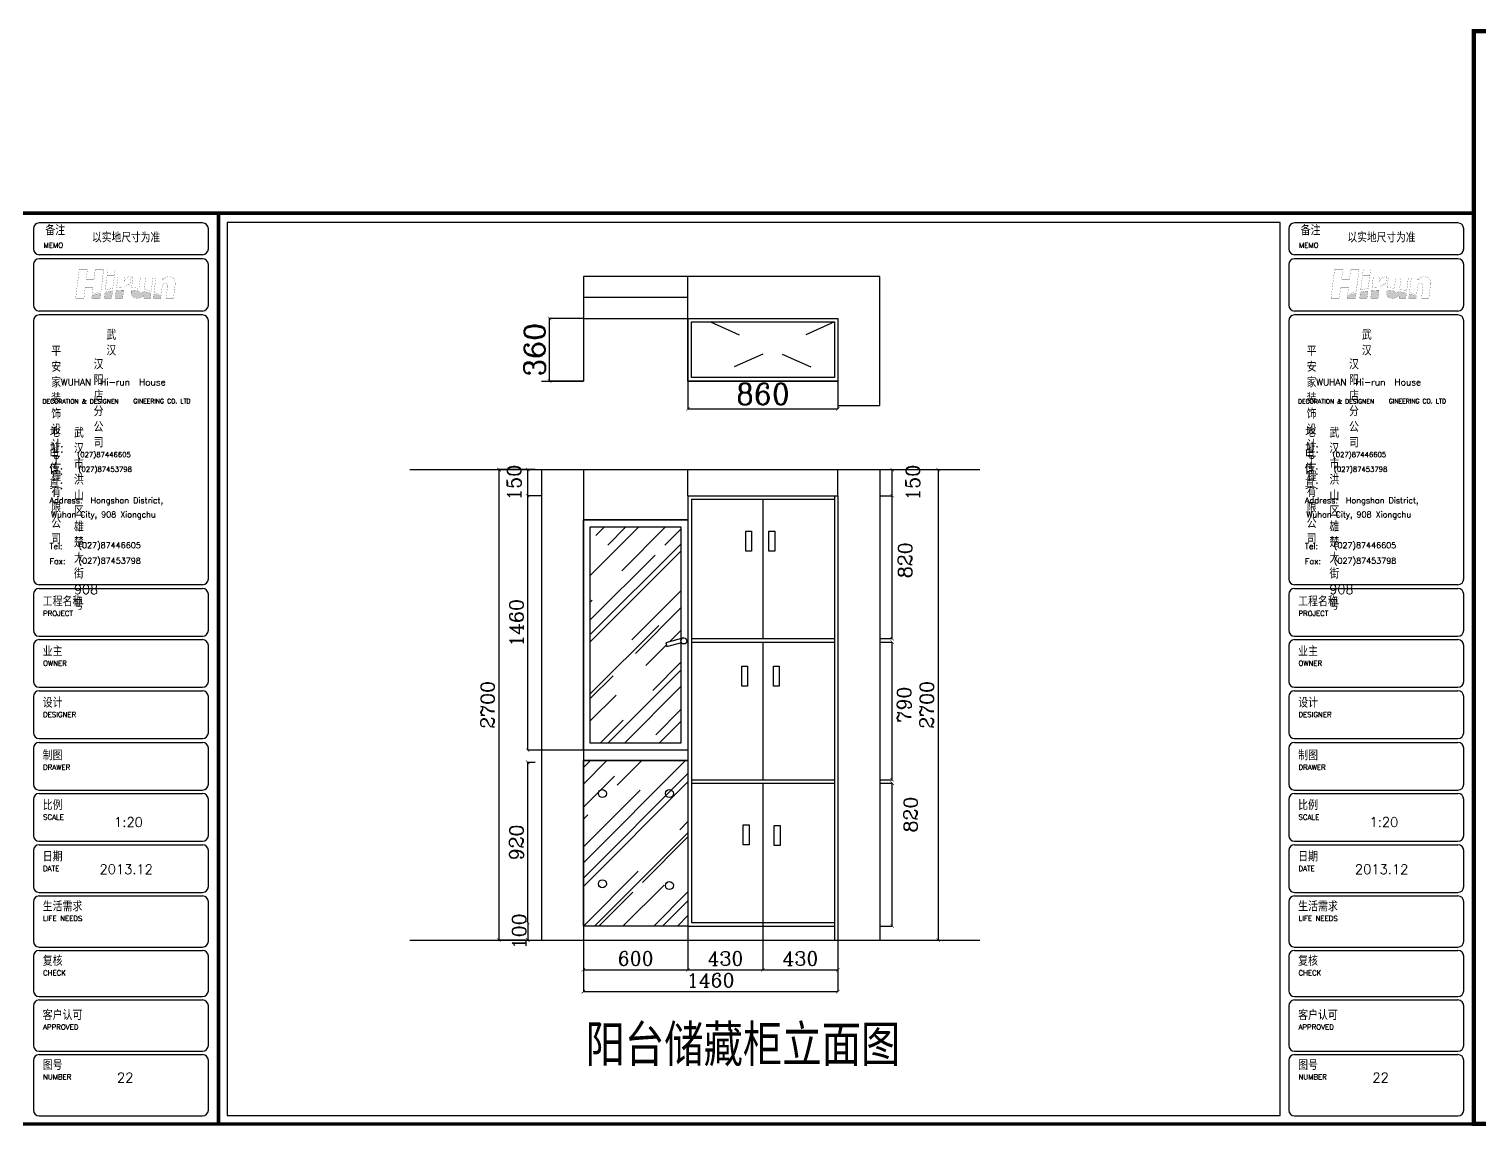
# Model space of a CAD drawing. Header units: millimetres. Extents: x 512961 to 1001058, y -961995 to -458543.
# Drawn here: x 920538 to 928862, y -886621 to -880324 of the extents above; entities that cross this region are included whole.
import ezdxf

# ---------------------------------------------------------------- set-up
doc = ezdxf.new("R2010")
doc.units = ezdxf.units.MM
doc.header["$MEASUREMENT"] = 0
doc.header["$PDMODE"] = 3
doc.linetypes.add('ACAD_ISO03W100', pattern=[30, 12, -18])
doc.layers.get('0').update_dxf_attribs({"linetype": 'CONTINUOUS'})
doc.layers.get('DEFPOINTS').update_dxf_attribs({"linetype": 'CONTINUOUS'})
for name, color, linetype in [('txt', 7, 'CONTINUOUS'), ('WINDOW', 5, 'CONTINUOUS'), ('墙线', 5, 'CONTINUOUS'), ('装饰细节', 1, 'CONTINUOUS')]:
    doc.layers.add(name, color=color, linetype=linetype)
doc.styles.add('HZXY', font='complex.shx', dxfattribs={"bigfont": 'HZXY.shx'})
doc.styles.add('ROMAND', font='romand')
doc.styles.get("Standard").update_dxf_attribs({"font": 'complex.shx', "bigfont": 'hzxy.shx'})
doc.dimstyles.new('LMDIM40', dxfattribs={"dimtxt": 80, "dimasz": 20, "dimexe": 0, "dimexo": 0, "dimgap": 25, "dimtad": 1, "dimdec": 0, "dimzin": 0, "dimdsep": 46, "dimtxsty": 'Standard', "dimblk1": 'DOT', "dimblk2": 'DOT', "dimsah": 1, "dimcen": 0, "dimclrd": 2, "dimclre": 2, "dimclrt": 2, "dimadec": 0, "dimazin": 0, "dimtfac": 1, "dimtdec": 0, "dimtmove": 2, "dimatfit": 3, "dimldrblk": 'DOT', "dimfxl": 0, "dimtolj": 1, "dimtzin": 0, "dimarcsym": 0})

# ---------------------------------------------------------------- blocks, each defined once
blk = doc.blocks.new('_ArchTick')
at = {"color": 0, "linetype": 'ByBlock', "const_width": 0.15}
blk.add_lwpolyline([(-0.5, -0.5), (0.5, 0.5)], dxfattribs=at)
blk = doc.blocks.new('*D1119')
at = {"layer": 'DEFPOINTS', "color": 0}
for p in [(924318.3, -882345.4), (925178.3, -882345.4), (925178.3, -882504.6)]:
    blk.add_point(p, dxfattribs=at)
at = {"layer": 'txt', "color": 2, "lineweight": -2}
for p, q in [((924318.3, -882345.4), (924318.3, -882504.6)), ((925178.3, -882345.4), (925178.3, -882504.6)), ((924318.3, -882504.6), (925178.3, -882504.6))]:
    blk.add_line(p, q, dxfattribs=at)
at = {"layer": 'txt', "color": 2, "lineweight": -2, "xscale": 20, "yscale": 20, "zscale": 20, "rotation": 180}
blk.add_blockref('_ArchTick', (924318.3, -882504.6), dxfattribs=at)
at = {"layer": 'txt', "color": 2, "lineweight": -2, "xscale": 20, "yscale": 20, "zscale": 20}
blk.add_blockref('_ArchTick', (925178.3, -882504.6), dxfattribs=at)
at = {"layer": 'txt', "color": 2, "insert": (924748.3, -882419.6), "char_height": 120, "attachment_point": 5}
blk.add_mtext('\\A1;860', dxfattribs=at)
blk = doc.blocks.new('_DOT')
at = {"color": 0, "linetype": 'ByBlock'}
blk.add_line((-0.5, 0), (-1, 0), dxfattribs=at)
at = {"color": 0, "linetype": 'ByBlock', "const_width": 0.5}
blk.add_lwpolyline([(-0.25, 0, 1), (0.25, 0, 1)], format="xyb", close=True, dxfattribs=at)
blk = doc.blocks.new('DOT')
at = {"color": 0, "linetype": 'ByBlock'}
blk.add_line((-0.35, 0), (-1, 0), dxfattribs=at)
at = {"color": 0, "linetype": 'ByBlock', "const_width": 0.35}
blk.add_lwpolyline([(-0.175, 0, 1), (0.175, 0, 1)], format="xyb", close=True, dxfattribs=at)
blk = doc.blocks.new('*D1120')
at = {"layer": 'DEFPOINTS', "color": 0}
for p in [(923524.4, -881985.4), (923718.3, -881985.4), (923718.3, -882345.4)]:
    blk.add_point(p, dxfattribs=at)
at = {"layer": 'txt', "color": 2, "lineweight": -2}
for p, q in [((923718.3, -881985.4), (923524.4, -881985.4)), ((923524.4, -882345.4), (923524.4, -881985.4)), ((923718.3, -882345.4), (923524.4, -882345.4))]:
    blk.add_line(p, q, dxfattribs=at)
at = {"layer": 'txt', "color": 2, "lineweight": -2, "xscale": 20, "yscale": 20, "zscale": 20}
for p, rotation in [((923524.4, -881985.4), 90), ((923524.4, -882345.4), 270)]:
    blk.add_blockref('_ArchTick', p, dxfattribs=dict(at, rotation=rotation))
at = {"layer": 'txt', "color": 2, "insert": (923439.4, -882165.4), "char_height": 120, "attachment_point": 5, "rotation": 90}
blk.add_mtext('\\A1;360', dxfattribs=at)
blk = doc.blocks.new('*D1124')
at = {"layer": 'DEFPOINTS', "color": 0}
for p in [(923399, -884533.4), (923441.5, -884533.4), (923399, -885453.4)]:
    blk.add_point(p, dxfattribs=at)
at = {"layer": 'txt', "color": 2, "lineweight": -2}
for p in [(923441.5, -884533.4), (923399, -885453.4)]:
    blk.add_line(p, (923399, -884533.4), dxfattribs=at)
at = {"layer": 'txt', "color": 2, "lineweight": -2, "xscale": 20, "yscale": 20, "zscale": 20}
for p, rotation in [((923399, -884533.4), 90), ((923399, -885453.4), 270)]:
    blk.add_blockref('_ArchTick', p, dxfattribs=dict(at, rotation=rotation))
at = {"layer": 'txt', "color": 2, "insert": (923334, -884993.4), "char_height": 80, "attachment_point": 5, "rotation": 90}
blk.add_mtext('\\A1;920', dxfattribs=at)
blk = doc.blocks.new('*D1125')
at = {"layer": 'DEFPOINTS', "color": 0}
for p in [(923399, -883003.4), (923478.3, -883003.4), (923718.3, -884463.4)]:
    blk.add_point(p, dxfattribs=at)
at = {"layer": 'txt', "color": 2, "lineweight": -2}
for p, q in [((923478.3, -883003.4), (923399, -883003.4)), ((923399, -884463.4), (923399, -883003.4)), ((923718.3, -884463.4), (923399, -884463.4))]:
    blk.add_line(p, q, dxfattribs=at)
at = {"layer": 'txt', "color": 2, "lineweight": -2, "xscale": 20, "yscale": 20, "zscale": 20}
for p, rotation in [((923399, -883003.4), 90), ((923399, -884463.4), 270)]:
    blk.add_blockref('_ArchTick', p, dxfattribs=dict(at, rotation=rotation))
at = {"layer": 'txt', "color": 2, "insert": (923334, -883733.4), "char_height": 80, "attachment_point": 5, "rotation": 90}
blk.add_mtext('\\A1;1460', dxfattribs=at)
blk = doc.blocks.new('*D1126')
at = {"layer": 'DEFPOINTS', "color": 0}
for p in [(925418.3, -884653.4), (925490.2, -884653.4), (925418.3, -885473.4)]:
    blk.add_point(p, dxfattribs=at)
at = {"layer": 'txt', "color": 2, "lineweight": -2}
for p, q in [((925418.3, -884653.4), (925490.2, -884653.4)), ((925490.2, -885473.4), (925490.2, -884653.4)), ((925418.3, -885473.4), (925490.2, -885473.4))]:
    blk.add_line(p, q, dxfattribs=at)
at = {"layer": 'txt', "color": 2, "lineweight": -2, "xscale": 20, "yscale": 20, "zscale": 20}
for p, rotation in [((925490.2, -884653.4), 90), ((925490.2, -885473.4), 270)]:
    blk.add_blockref('_ArchTick', p, dxfattribs=dict(at, rotation=rotation))
at = {"layer": 'txt', "color": 2, "insert": (925595.9, -884833.4), "char_height": 80, "attachment_point": 5, "rotation": 90}
blk.add_mtext('\\A1;820', dxfattribs=at)
blk = doc.blocks.new('*D1127')
at = {"layer": 'DEFPOINTS', "color": 0}
for p in [(925418.3, -883843.4), (925490.2, -883843.4), (925418.3, -884633.4)]:
    blk.add_point(p, dxfattribs=at)
at = {"layer": 'txt', "color": 2, "lineweight": -2}
for p, q in [((925418.3, -883843.4), (925490.2, -883843.4)), ((925490.2, -884633.4), (925490.2, -883843.4)), ((925418.3, -884633.4), (925490.2, -884633.4))]:
    blk.add_line(p, q, dxfattribs=at)
at = {"layer": 'txt', "color": 2, "lineweight": -2, "xscale": 20, "yscale": 20, "zscale": 20}
for p, rotation in [((925490.2, -883843.4), 90), ((925490.2, -884633.4), 270)]:
    blk.add_blockref('_ArchTick', p, dxfattribs=dict(at, rotation=rotation))
at = {"layer": 'txt', "color": 2, "insert": (925558.2, -884202.1), "char_height": 80, "attachment_point": 5, "rotation": 90}
blk.add_mtext('\\A1;790', dxfattribs=at)
blk = doc.blocks.new('*D1128')
at = {"layer": 'DEFPOINTS', "color": 0}
for p in [(925418.3, -883003.4), (925490.2, -883003.4), (925418.3, -883823.4)]:
    blk.add_point(p, dxfattribs=at)
at = {"layer": 'txt', "color": 2, "lineweight": -2}
for p, q in [((925418.3, -883003.4), (925490.2, -883003.4)), ((925490.2, -883823.4), (925490.2, -883003.4)), ((925418.3, -883823.4), (925490.2, -883823.4))]:
    blk.add_line(p, q, dxfattribs=at)
at = {"layer": 'txt', "color": 2, "lineweight": -2, "xscale": 20, "yscale": 20, "zscale": 20}
for p, rotation in [((925490.2, -883003.4), 90), ((925490.2, -883823.4), 270)]:
    blk.add_blockref('_ArchTick', p, dxfattribs=dict(at, rotation=rotation))
at = {"layer": 'txt', "color": 2, "insert": (925563.7, -883373.4), "char_height": 80, "attachment_point": 5, "rotation": 90}
blk.add_mtext('\\A1;820', dxfattribs=at)
blk = doc.blocks.new('*D1129')
at = {"layer": 'DEFPOINTS', "color": 0}
for p in [(923441.5, -882853.4), (923234.3, -885553.4), (923389, -885553.4)]:
    blk.add_point(p, dxfattribs=at)
at = {"layer": 'txt', "color": 2, "lineweight": -2}
for p, q in [((923441.5, -882853.4), (923234.3, -882853.4)), ((923234.3, -882853.4), (923234.3, -885553.4)), ((923389, -885553.4), (923234.3, -885553.4))]:
    blk.add_line(p, q, dxfattribs=at)
at = {"layer": 'txt', "color": 2, "lineweight": -2, "xscale": 20, "yscale": 20, "zscale": 20}
for p, rotation in [((923234.3, -882853.4), 90), ((923234.3, -885553.4), 270)]:
    blk.add_blockref('_ArchTick', p, dxfattribs=dict(at, rotation=rotation))
at = {"layer": 'txt', "color": 2, "insert": (923169.3, -884203.4), "char_height": 80, "attachment_point": 5, "rotation": 90}
blk.add_mtext('\\A1;2700', dxfattribs=at)
blk = doc.blocks.new('*D1130')
at = {"layer": 'DEFPOINTS', "color": 0}
for p in [(925452.2, -882853.4), (925452.2, -885553.4), (925753.7, -885553.4)]:
    blk.add_point(p, dxfattribs=at)
at = {"layer": 'txt', "color": 2, "lineweight": -2}
for p, q in [((925452.2, -882853.4), (925753.7, -882853.4)), ((925753.7, -882853.4), (925753.7, -885553.4)), ((925452.2, -885553.4), (925753.7, -885553.4))]:
    blk.add_line(p, q, dxfattribs=at)
at = {"layer": 'txt', "color": 2, "lineweight": -2, "xscale": 20, "yscale": 20, "zscale": 20}
for p, rotation in [((925753.7, -882853.4), 90), ((925753.7, -885553.4), 270)]:
    blk.add_blockref('_ArchTick', p, dxfattribs=dict(at, rotation=rotation))
at = {"layer": 'txt', "color": 2, "insert": (925688.7, -884203.4), "char_height": 80, "attachment_point": 5, "rotation": 90}
blk.add_mtext('\\A1;2700', dxfattribs=at)
blk = doc.blocks.new('*D1122')
at = {"layer": 'DEFPOINTS', "color": 0}
for p in [(923399, -882853.4), (923441.5, -882853.4), (923478.3, -883003.4)]:
    blk.add_point(p, dxfattribs=at)
at = {"layer": 'txt', "color": 2, "lineweight": -2}
for p, q in [((923441.5, -882853.4), (923399, -882853.4)), ((923399, -883003.4), (923399, -882853.4)), ((923478.3, -883003.4), (923399, -883003.4))]:
    blk.add_line(p, q, dxfattribs=at)
at = {"layer": 'txt', "color": 2, "lineweight": -2, "xscale": 20, "yscale": 20, "zscale": 20}
for p, rotation in [((923399, -882853.4), 90), ((923399, -883003.4), 270)]:
    blk.add_blockref('_ArchTick', p, dxfattribs=dict(at, rotation=rotation))
at = {"layer": 'txt', "color": 2, "insert": (923321.5, -882928.4), "char_height": 80, "attachment_point": 5, "rotation": 90}
blk.add_mtext('\\A1;150', dxfattribs=at)
blk = doc.blocks.new('*D1123')
at = {"layer": 'DEFPOINTS', "color": 0}
for p in [(925452.2, -882853.4), (925490.2, -882853.4), (925418.3, -883003.4)]:
    blk.add_point(p, dxfattribs=at)
at = {"layer": 'txt', "color": 2, "lineweight": -2}
for p, q in [((925452.2, -882853.4), (925490.2, -882853.4)), ((925490.2, -883003.4), (925490.2, -882853.4)), ((925418.3, -883003.4), (925490.2, -883003.4))]:
    blk.add_line(p, q, dxfattribs=at)
at = {"layer": 'txt', "color": 2, "lineweight": -2, "xscale": 20, "yscale": 20, "zscale": 20}
for p, rotation in [((925490.2, -882853.4), 90), ((925490.2, -883003.4), 270)]:
    blk.add_blockref('_ArchTick', p, dxfattribs=dict(at, rotation=rotation))
at = {"layer": 'txt', "color": 2, "insert": (925607.7, -882928.4), "char_height": 80, "attachment_point": 5, "rotation": 90}
blk.add_mtext('\\A1;150', dxfattribs=at)
blk = doc.blocks.new('*D1121')
at = {"layer": 'DEFPOINTS', "color": 0}
for p in [(923399, -885453.4), (923399, -885553.4), (923399, -885553.4)]:
    blk.add_point(p, dxfattribs=at)
at = {"layer": 'txt', "color": 2, "lineweight": -2}
blk.add_line((923399, -885453.4), (923399, -885553.4), dxfattribs=at)
at = {"layer": 'txt', "color": 2, "lineweight": -2, "xscale": 20, "yscale": 20, "zscale": 20}
for p, rotation in [((923399, -885453.4), 90), ((923399, -885553.4), 270)]:
    blk.add_blockref('_ArchTick', p, dxfattribs=dict(at, rotation=rotation))
at = {"layer": 'txt', "color": 2, "insert": (923350.4, -885503.4), "char_height": 80, "attachment_point": 5, "rotation": 90}
blk.add_mtext('\\A1;100', dxfattribs=at)
blk = doc.blocks.new('dty56ey6u76u')
h = blk.add_hatch(color=8)
h.paths.add_polyline_path([(152846, -147443, 0.008373), (152807, -147430, 0.012524), (152763, -147418), (152757, -147467), (152843, -147467)])
h.paths.add_polyline_path([(152731, -147410, 0.000978), (152687, -147400, 0.008202), (152639, -147391, -0.08076), (152632, -147397, -0.07009), (152625, -147400, -0.065952), (152611, -147401, -0.171138), (152599, -147397, -0.17102), (152592, -147385, 0.00912), (152548, -147380, 0.006727), (152504, -147377, 0.003583), (152503, -147387, 0.027491), (152503, -147407, 0.125398), (152515, -147446, 0.160866), (152544, -147467), (152600, -147467, 0.083032), (152626, -147454, 0.044846), (152641, -147443, 0.0269), (152650, -147431), (152646, -147467), (152724, -147467)])
h.paths.add_polyline_path([(152417, -147375, 0.005645), (152376, -147377, 0.006522), (152331, -147380), (152320, -147467), (152405, -147467)])
h.paths.add_polyline_path([(152289, -147384, 0.008787), (152246, -147390, 0.015086), (152203, -147398), (152195, -147467), (152278, -147467)])
h.paths.add_polyline_path([(152154, -147409, 0.011698), (152105, -147422, 0.006831), (152054, -147438), (152050, -147467), (152147, -147467)])
at = {"const_width": 1.59}
for points in [[(151906, -147139), (151866, -147467), (151961, -147467), (151976, -147341), (152066, -147341), (152056, -147427, -0.021361), (152111, -147404, -0.011006), (152156, -147388), (152187, -147139), (152091, -147139), (152077, -147249), (151987, -147249), (152001, -147139), (151906, -147139)], [(152224, -147228), (152206, -147374, -0.010557), (152247, -147364, -0.012892), (152292, -147356), (152308, -147228), (152224, -147228)], [(152350, -147228), (152335, -147349, -0.011867), (152377, -147345, -0.012997), (152427, -147343, -0.143936), (152446, -147321, -0.143683), (152474, -147314, -0.153668), (152483, -147317), (152492, -147317), (152503, -147223), (152499, -147223, -0.015573), (152497, -147222, 0.08379), (152493, -147221, 0.078886), (152473, -147223, 0.132596), (152444, -147241, 0.089043), (152421, -147276), (152427, -147228), (152350, -147228)], [(152523, -147228), (152508, -147345, -0.015908), (152550, -147349, -0.015358), (152592, -147355), (152608, -147228), (152523, -147228)], [(152669, -147228), (152661, -147297, 0.003215), (152656, -147334, -0.035874), (152651, -147365, -0.014819), (152695, -147376, -0.011975), (152733, -147388), (152753, -147228), (152669, -147228)], [(152766, -147400), (152787, -147228), (152864, -147228), (152860, -147265, -0.054355), (152881, -147242, -0.092924), (152910, -147225, -0.133066), (152954, -147223, -0.145597), (152986, -147238, -0.13647), (153003, -147267, -0.083603), (153007, -147314), (152988, -147467), (152904, -147467), (152919, -147346, 0.0455), (152920, -147326, 0.104986), (152916, -147308, 0.190303), (152904, -147298, 0.109725), (152891, -147296, 0.112267), (152876, -147301, 0.08735), (152867, -147312, 0.032594), (152862, -147324, 0.036354), (152858, -147339), (152847, -147435, 0.013342), (152803, -147415, 0.025843), (152766, -147400, 0.760251)], [(152054, -147438), (152050, -147467), (152147, -147467), (152154, -147409, 0.011698), (152105, -147422, 0.006831), (152054, -147438, -0.764062)], [(152203, -147398), (152195, -147467), (152278, -147467), (152289, -147384, 0.008787), (152246, -147390, 0.015086), (152203, -147398, -1.073063)], [(152331, -147380), (152320, -147467), (152405, -147467), (152417, -147375, 0.005645), (152376, -147377, 0.006522), (152331, -147380, -0.577686)], [(152731, -147410), (152724, -147467), (152646, -147467), (152650, -147431, -0.0269), (152641, -147443, -0.044846), (152626, -147454, -0.098409), (152595, -147468, -0.092639), (152556, -147470, -0.217932), (152515, -147446, -0.125398), (152503, -147407, -0.027491), (152503, -147387, -0.003583), (152504, -147377, -0.006727), (152548, -147380, -0.00912), (152592, -147385, 0.17102), (152599, -147397, 0.171138), (152611, -147401, 0.065952), (152625, -147400, 0.07009), (152632, -147397, 0.08076), (152639, -147391, -0.008202), (152687, -147400, -0.000978), (152731, -147410, 1.199229)], [(152763, -147418), (152757, -147467), (152843, -147467), (152846, -147443, 0.008373), (152807, -147430, 0.012524), (152763, -147418, -1.421416)]]:
    blk.add_lwpolyline(points, format="xyb", dxfattribs=at)
blk.add_lwpolyline([(152235, -147140), (152227, -147208), (152310, -147208), (152319, -147140), (152235, -147140)], dxfattribs=at)
blk = doc.blocks.new('*D1152')
at = {"layer": 'DEFPOINTS', "color": 0}
for p in [(923718.3, -885553.4), (924318.3, -885553.4), (924318.3, -885724.9)]:
    blk.add_point(p, dxfattribs=at)
at = {"layer": 'txt', "color": 2, "lineweight": -2}
for p, q in [((923718.3, -885553.4), (923718.3, -885724.9)), ((924318.3, -885553.4), (924318.3, -885724.9)), ((923718.3, -885724.9), (924318.3, -885724.9))]:
    blk.add_line(p, q, dxfattribs=at)
at = {"layer": 'txt', "color": 2, "lineweight": -2, "xscale": 20, "yscale": 20, "zscale": 20, "rotation": 180}
blk.add_blockref('_ArchTick', (923718.3, -885724.9), dxfattribs=at)
at = {"layer": 'txt', "color": 2, "lineweight": -2, "xscale": 20, "yscale": 20, "zscale": 20}
blk.add_blockref('_ArchTick', (924318.3, -885724.9), dxfattribs=at)
at = {"layer": 'txt', "color": 2, "insert": (924018.3, -885659.9), "char_height": 80, "attachment_point": 5}
blk.add_mtext('\\A1;600', dxfattribs=at)
blk = doc.blocks.new('*D1153')
at = {"layer": 'DEFPOINTS', "color": 0}
for p in [(924318.3, -885473.4), (924748.3, -885453.4), (924748.3, -885724.9)]:
    blk.add_point(p, dxfattribs=at)
at = {"layer": 'txt', "color": 2, "lineweight": -2}
for p, q in [((924318.3, -885473.4), (924318.3, -885724.9)), ((924748.3, -885453.4), (924748.3, -885724.9)), ((924318.3, -885724.9), (924748.3, -885724.9))]:
    blk.add_line(p, q, dxfattribs=at)
at = {"layer": 'txt', "color": 2, "lineweight": -2, "xscale": 20, "yscale": 20, "zscale": 20, "rotation": 180}
blk.add_blockref('_ArchTick', (924318.3, -885724.9), dxfattribs=at)
at = {"layer": 'txt', "color": 2, "lineweight": -2, "xscale": 20, "yscale": 20, "zscale": 20}
blk.add_blockref('_ArchTick', (924748.3, -885724.9), dxfattribs=at)
at = {"layer": 'txt', "color": 2, "insert": (924533.3, -885659.9), "char_height": 80, "attachment_point": 5}
blk.add_mtext('\\A1;430', dxfattribs=at)
blk = doc.blocks.new('*D1154')
at = {"layer": 'DEFPOINTS', "color": 0}
for p in [(924748.3, -885453.4), (925178.3, -885553.4), (925178.3, -885724.9)]:
    blk.add_point(p, dxfattribs=at)
at = {"layer": 'txt', "color": 2, "lineweight": -2}
for p, q in [((924748.3, -885453.4), (924748.3, -885724.9)), ((925178.3, -885553.4), (925178.3, -885724.9)), ((924748.3, -885724.9), (925178.3, -885724.9))]:
    blk.add_line(p, q, dxfattribs=at)
at = {"layer": 'txt', "color": 2, "lineweight": -2, "xscale": 20, "yscale": 20, "zscale": 20, "rotation": 180}
blk.add_blockref('_ArchTick', (924748.3, -885724.9), dxfattribs=at)
at = {"layer": 'txt', "color": 2, "lineweight": -2, "xscale": 20, "yscale": 20, "zscale": 20}
blk.add_blockref('_ArchTick', (925178.3, -885724.9), dxfattribs=at)
at = {"layer": 'txt', "color": 2, "insert": (924963.3, -885659.9), "char_height": 80, "attachment_point": 5}
blk.add_mtext('\\A1;430', dxfattribs=at)
blk = doc.blocks.new('*D1155')
at = {"layer": 'DEFPOINTS', "color": 0}
for p in [(923718.3, -885553.4), (925178.3, -885553.4), (925178.3, -885849.4)]:
    blk.add_point(p, dxfattribs=at)
at = {"layer": 'txt', "color": 2, "lineweight": -2}
for p, q in [((923718.3, -885553.4), (923718.3, -885849.4)), ((925178.3, -885553.4), (925178.3, -885849.4)), ((923718.3, -885849.4), (925178.3, -885849.4))]:
    blk.add_line(p, q, dxfattribs=at)
at = {"layer": 'txt', "color": 2, "lineweight": -2, "xscale": 20, "yscale": 20, "zscale": 20, "rotation": 180}
blk.add_blockref('_ArchTick', (923718.3, -885849.4), dxfattribs=at)
at = {"layer": 'txt', "color": 2, "lineweight": -2, "xscale": 20, "yscale": 20, "zscale": 20}
blk.add_blockref('_ArchTick', (925178.3, -885849.4), dxfattribs=at)
at = {"layer": 'txt', "color": 2, "insert": (924448.3, -885784.4), "char_height": 80, "attachment_point": 5}
blk.add_mtext('\\A1;1460', dxfattribs=at)

msp = doc.modelspace()

# ---------------------------------------------------------------- hatches: boundary and pattern name
at = {"layer": 'txt'}
h = msp.add_hatch(dxfattribs=at)
h.set_pattern_fill('AR-RROOF', color=252, scale=240, angle=45, style=0)
h.set_pattern_definition([(45, (16191.04, 25500.65), (203.646753, 543.05801), [3600, -480, 1200, -240]), (45, (16331.9, 25811.2), (-395.41411, 56.00286), [720, -79.2, 1440, -180]), (45, (16131.64, 25729.75), (768.766493, 996.172033), [1920, -336, 960, -240])])
h.paths.add_polyline_path([(924318.3, -884523.4), (923718.3, -884523.4), (923718.3, -885473.4), (924318.3, -885473.4)])
h.paths.add_polyline_path([(924278.3, -883847.2), (924197.8, -883869.2), (924191.7, -883846.9), (924278.3, -883823.4), (924278.3, -883182.4), (923758.3, -883182.4), (923758.3, -884423.4), (924278.3, -884423.4)])

# ---------------------------------------------------------------- linework, layer by layer
at = {"color": 4}
for p, q in [((920563.1, -881470.5), (920563.1, -881586.3)), ((921533.6, -881437.1), (920596.4, -881437.1)), ((921567, -881586.3), (921567, -881470.5)), ((927765, -881470.5), (927765, -881586.3)), ((928735.5, -881437.1), (927798.4, -881437.1)), ((928768.9, -881586.3), (928768.9, -881470.5)), ((921533.6, -881619.7), (920596.4, -881619.7)), ((921533.6, -881642.9), (920596.4, -881642.9)), ((928735.5, -881619.7), (927798.4, -881619.7)), ((928735.5, -881642.9), (927798.4, -881642.9)), ((920563.1, -881676.3), (920563.1, -881909.7)), ((921567, -881909.7), (921567, -881676.3)), ((927765, -881676.3), (927765, -881909.7)), ((928768.9, -881909.7), (928768.9, -881676.3)), ((921533.6, -881943.1), (920596.4, -881943.1)), ((921533.6, -881965.3), (920596.4, -881965.3)), ((928735.5, -881943.1), (927798.4, -881943.1)), ((928735.5, -881965.3), (927798.4, -881965.3)), ((920563.1, -881998.7), (920563.1, -883480.5)), ((921567, -883480.5), (921567, -881998.7)), ((927765, -881998.7), (927765, -883480.5)), ((928768.9, -883480.5), (928768.9, -881998.7)), ((921533.6, -883513.9), (920596.4, -883513.9)), ((920596.4, -883535.3), (921533.6, -883535.3)), ((928735.5, -883513.9), (927798.4, -883513.9)), ((927798.4, -883535.3), (928735.5, -883535.3)), ((920563.1, -883568.7), (920563.1, -883775.7)), ((921567, -883775.7), (921567, -883568.7)), ((927765, -883568.7), (927765, -883775.7)), ((928768.9, -883775.7), (928768.9, -883568.7)), ((920596.4, -883809), (921533.6, -883809)), ((927798.4, -883809), (928735.5, -883809)), ((920563.1, -883862.5), (920563.1, -884069.4)), ((920596.4, -883829.1), (921533.6, -883829.1)), ((921567, -884069.4), (921567, -883862.5)), ((927765, -883862.5), (927765, -884069.4)), ((927798.4, -883829.1), (928735.5, -883829.1)), ((928768.9, -884069.4), (928768.9, -883862.5)), ((920596.4, -884102.8), (921533.6, -884102.8)), ((920596.4, -884122.9), (921533.6, -884122.9)), ((927798.4, -884102.8), (928735.5, -884102.8)), ((927798.4, -884122.9), (928735.5, -884122.9)), ((920563.1, -884156.2), (920563.1, -884363.2)), ((921567, -884363.2), (921567, -884156.2)), ((927765, -884156.2), (927765, -884363.2)), ((928768.9, -884363.2), (928768.9, -884156.2)), ((920596.4, -884396.6), (921533.6, -884396.6)), ((927798.4, -884396.6), (928735.5, -884396.6)), ((920563.1, -884452), (920563.1, -884659)), ((920596.4, -884418.6), (921533.6, -884418.6)), ((921567, -884659), (921567, -884452)), ((927765, -884452), (927765, -884659)), ((927798.4, -884418.6), (928735.5, -884418.6)), ((928768.9, -884659), (928768.9, -884452)), ((920596.4, -884692.4), (921533.6, -884692.4)), ((920596.4, -884712.4), (921533.6, -884712.4)), ((927798.4, -884692.4), (928735.5, -884692.4)), ((927798.4, -884712.4), (928735.5, -884712.4)), ((920563.1, -884745.8), (920563.1, -884952.8)), ((921567, -884952.8), (921567, -884745.8)), ((927765, -884745.8), (927765, -884952.8)), ((928768.9, -884952.8), (928768.9, -884745.8)), ((920563.1, -885039.6), (920563.1, -885246.6)), ((920596.4, -884986.2), (921533.6, -884986.2)), ((920596.4, -885006.2), (921533.6, -885006.2)), ((921567, -885246.6), (921567, -885039.6)), ((927765, -885039.6), (927765, -885246.6)), ((927798.4, -884986.2), (928735.5, -884986.2)), ((927798.4, -885006.2), (928735.5, -885006.2)), ((928768.9, -885246.6), (928768.9, -885039.6)), ((920596.4, -885280), (921533.6, -885280)), ((920596.4, -885300), (921533.6, -885300)), ((927798.4, -885280), (928735.5, -885280)), ((927798.4, -885300), (928735.5, -885300)), ((920563.1, -885333.4), (920563.1, -885560.4)), ((921567, -885560.4), (921567, -885333.4)), ((927765, -885333.4), (927765, -885560.4)), ((928768.9, -885560.4), (928768.9, -885333.4)), ((920563.1, -885646), (920563.1, -885843.9)), ((920596.4, -885593.8), (921533.6, -885593.8)), ((920596.4, -885612.7), (921533.6, -885612.7)), ((921567, -885843.9), (921567, -885646)), ((927765, -885646), (927765, -885843.9)), ((927798.4, -885593.8), (928735.5, -885593.8)), ((927798.4, -885612.7), (928735.5, -885612.7)), ((928768.9, -885843.9), (928768.9, -885646)), ((920596.4, -885877.3), (921533.6, -885877.3)), ((920596.4, -885897.4), (921533.6, -885897.4)), ((927798.4, -885877.3), (928735.5, -885877.3)), ((927798.4, -885897.4), (928735.5, -885897.4)), ((920563.1, -885930.7), (920563.1, -886157.8)), ((921567, -886157.8), (921567, -885930.7)), ((927765, -885930.7), (927765, -886157.8)), ((928768.9, -886157.8), (928768.9, -885930.7)), ((920596.4, -886191.2), (921533.6, -886191.2)), ((920596.4, -886210.7), (921533.6, -886210.7)), ((927798.4, -886191.2), (928735.5, -886191.2)), ((927798.4, -886210.7), (928735.5, -886210.7)), ((920563.1, -886244.1), (920563.1, -886529.2)), ((921567, -886529.2), (921567, -886244.1)), ((927765, -886244.1), (927765, -886529.2)), ((928768.9, -886529.2), (928768.9, -886244.1)), ((920596.4, -886562.6), (921533.6, -886562.6)), ((927798.4, -886562.6), (928735.5, -886562.6))]:
    msp.add_line(p, q, dxfattribs=at)
for points, const_width in [([(928827, -886608.6), (937469.3, -886608.6), (937469.3, -880336.3), (928827, -880336.3)], 23.9), ([(914423.1, -886608.6), (921625, -886608.6), (921625, -881381.7), (914423.1, -881381.7)], 19.9), ([(921625, -886608.6), (928827, -886608.6), (928827, -881381.7), (921625, -881381.7)], 19.9)]:
    msp.add_lwpolyline(points, close=True, dxfattribs=dict(const_width=const_width))
msp.add_lwpolyline([(921675.1, -881435), (921675.1, -886559.6), (927715.3, -886559.6), (927715.3, -881435)], close=True, dxfattribs=at)
for centre, start, end in [((920596.4, -881470.5), 90, 180), ((921533.6, -881470.5), 0, 90), ((927798.4, -881470.5), 90, 180), ((928735.5, -881470.5), 0, 90), ((920596.4, -881586.3), 180, 270), ((920596.4, -881676.3), 90, 180), ((921533.6, -881586.3), 270, 0), ((921533.6, -881676.3), 0, 90), ((927798.4, -881586.3), 180, 270), ((927798.4, -881676.3), 90, 180), ((928735.5, -881586.3), 270, 0), ((928735.5, -881676.3), 0, 90), ((920596.4, -881909.7), 180, 270), ((920596.4, -881998.7), 90, 180), ((921533.6, -881909.7), 270, 0), ((921533.6, -881998.7), 0, 90), ((927798.4, -881909.7), 180, 270), ((927798.4, -881998.7), 90, 180), ((928735.5, -881909.7), 270, 0), ((928735.5, -881998.7), 0, 90), ((920596.4, -883480.5), 180, 270), ((921533.6, -883480.5), 270, 0), ((927798.4, -883480.5), 180, 270), ((928735.5, -883480.5), 270, 0), ((920596.4, -883568.7), 90, 180), ((921533.6, -883568.7), 0, 90), ((927798.4, -883568.7), 90, 180), ((928735.5, -883568.7), 0, 90), ((920596.4, -883775.7), 180, 270), ((921533.6, -883775.7), 270, 0), ((927798.4, -883775.7), 180, 270), ((928735.5, -883775.7), 270, 0), ((920596.4, -883862.5), 90, 180), ((921533.6, -883862.5), 0, 90), ((927798.4, -883862.5), 90, 180), ((928735.5, -883862.5), 0, 90), ((920596.4, -884069.4), 180, 270), ((920596.4, -884156.2), 90, 180), ((921533.6, -884069.4), 270, 0), ((921533.6, -884156.2), 0, 90), ((927798.4, -884069.4), 180, 270), ((927798.4, -884156.2), 90, 180), ((928735.5, -884069.4), 270, 0), ((928735.5, -884156.2), 0, 90), ((920596.4, -884363.2), 180, 270), ((921533.6, -884363.2), 270, 0), ((927798.4, -884363.2), 180, 270), ((928735.5, -884363.2), 270, 0), ((920596.4, -884452), 90, 180), ((921533.6, -884452), 0, 90), ((927798.4, -884452), 90, 180), ((928735.5, -884452), 0, 90), ((920596.4, -884659), 180, 270), ((920596.4, -884745.8), 90, 180), ((921533.6, -884659), 270, 0), ((921533.6, -884745.8), 0, 90), ((927798.4, -884659), 180, 270), ((927798.4, -884745.8), 90, 180), ((928735.5, -884659), 270, 0), ((928735.5, -884745.8), 0, 90), ((920596.4, -884952.8), 180, 270), ((921533.6, -884952.8), 270, 0), ((927798.4, -884952.8), 180, 270), ((928735.5, -884952.8), 270, 0), ((920596.4, -885039.6), 90, 180), ((921533.6, -885039.6), 0, 90), ((927798.4, -885039.6), 90, 180), ((928735.5, -885039.6), 0, 90), ((920596.4, -885246.6), 180, 270), ((920596.4, -885333.4), 90, 180), ((921533.6, -885246.6), 270, 0), ((921533.6, -885333.4), 0, 90), ((927798.4, -885246.6), 180, 270), ((927798.4, -885333.4), 90, 180), ((928735.5, -885246.6), 270, 0), ((928735.5, -885333.4), 0, 90), ((920596.4, -885560.4), 180, 270), ((921533.6, -885560.4), 270, 0), ((927798.4, -885560.4), 180, 270), ((928735.5, -885560.4), 270, 0), ((920596.4, -885646), 90, 180), ((921533.6, -885646), 0, 90), ((927798.4, -885646), 90, 180), ((928735.5, -885646), 0, 90), ((920596.4, -885843.9), 180, 270), ((920596.4, -885930.7), 90, 180), ((921533.6, -885843.9), 270, 0), ((921533.6, -885930.7), 0, 90), ((927798.4, -885843.9), 180, 270), ((927798.4, -885930.7), 90, 180), ((928735.5, -885843.9), 270, 0), ((928735.5, -885930.7), 0, 90), ((920596.4, -886157.8), 180, 270), ((920596.4, -886244.1), 90, 180), ((921533.6, -886157.8), 270, 0), ((921533.6, -886244.1), 0, 90), ((927798.4, -886157.8), 180, 270), ((927798.4, -886244.1), 90, 180), ((928735.5, -886157.8), 270, 0), ((928735.5, -886244.1), 0, 90), ((920596.4, -886529.2), 180, 270), ((921533.6, -886529.2), 270, 0), ((927798.4, -886529.2), 180, 270), ((928735.5, -886529.2), 270, 0)]:
    msp.add_arc(centre, 33.4, start, end, dxfattribs=at)
at = {"layer": 'txt'}
for p, q in [((924318.3, -881865.4), (923718.3, -881865.4)), ((924338.3, -883023.4), (925158.3, -883023.4)), ((924338.3, -883023.4), (924338.3, -885453.4)), ((924748.3, -883023.4), (924748.3, -883473.4)), ((924748.3, -883023.4), (924748.3, -883823.4)), ((925158.3, -883003.4), (925158.3, -885553.4)), ((925158.3, -883003.4), (925158.3, -884163.4)), ((924211.7, -883142.4), (923718.3, -883142.4)), ((924318.3, -883142.4), (923718.3, -883142.4)), ((923758.3, -883182.4), (924278.3, -883182.4)), ((923758.3, -884423.4), (923758.3, -883182.4)), ((924278.3, -883182.4), (924278.3, -884423.4)), ((924294.7, -883818.9), (924191.7, -883846.9)), ((924191.7, -883846.9), (924197.8, -883869.2)), ((924197.8, -883869.2), (924274.7, -883848.2)), ((924338.3, -883823.4), (925158.3, -883823.4)), ((924338.3, -883843.4), (925158.3, -883843.4)), ((924748.3, -883843.4), (924748.3, -884633.4)), ((924318.3, -884463.4), (923718.3, -884463.4)), ((924278.3, -884423.4), (923758.3, -884423.4)), ((924318.3, -884523.4), (923718.3, -884523.4)), ((924748.3, -884483.4), (924748.3, -884633.4)), ((924338.3, -884633.4), (925158.3, -884633.4)), ((924338.3, -884653.4), (925158.3, -884653.4)), ((924748.3, -884653.4), (924748.3, -885453.4)), ((924318.3, -885473.4), (923718.3, -885473.4)), ((924338.3, -885453.4), (925158.3, -885453.4)), ((924611.8, -885453.4), (925158.3, -885453.4)), ((922723.7, -885553.4), (925992.3, -885553.4))]:
    msp.add_line(p, q, dxfattribs=at)
for points in [[(924649.6, -883207.4), (924683.1, -883207.4), (924683.1, -883321.9), (924649.6, -883321.9)], [(924783.1, -883207.4), (924816.6, -883207.4), (924816.6, -883321.9), (924783.1, -883321.9)], [(924627, -883980.9), (924660.5, -883980.9), (924660.5, -884095.4), (924627, -884095.4)], [(924808.7, -883980.9), (924842.2, -883980.9), (924842.2, -884095.4), (924808.7, -884095.4)], [(924635.1, -884891.4), (924668.6, -884891.4), (924668.6, -885005.9), (924635.1, -885005.9)], [(924813.2, -884896.4), (924846.7, -884896.4), (924846.7, -885010.9), (924813.2, -885010.9)]]:
    msp.add_lwpolyline(points, close=True, dxfattribs=at)
for centre, radius in [((924294.7, -883836.4), 17.5), ((923827.7, -884712.4), 23), ((924211.7, -884712.4), 23), ((923827.7, -885230.4), 23), ((924211.7, -885240.4), 23)]:
    msp.add_circle(centre, radius, dxfattribs=at)
at = {"layer": 'WINDOW'}
for p, q in [((923718.3, -881745.4), (923718.3, -882345.4)), ((925418.3, -881745.4), (923718.3, -881745.4)), ((924318.3, -881985.4), (924318.3, -881745.4)), ((925418.3, -882485.4), (925418.3, -881745.4)), ((923718.3, -881985.4), (925178.3, -881985.4)), ((925178.3, -881985.4), (925178.3, -882485.4)), ((923478.3, -882345.4), (923718.3, -882345.4)), ((924318.3, -882345.4), (925178.3, -882345.4)), ((925178.3, -882485.4), (925418.3, -882485.4)), ((922723.7, -882853.4), (925992.3, -882853.4)), ((923478.3, -882853.4), (923478.3, -885553.4)), ((923718.3, -882853.4), (923718.3, -885553.4)), ((925178.3, -883003.4), (925178.3, -882853.4)), ((925418.3, -882853.4), (925418.3, -885553.4))]:
    msp.add_line(p, q, dxfattribs=at)
at = {"layer": '墙线', "color": 4, "ltscale": 3}
for p, q in [((924318.3, -881985.4), (924318.3, -882345.4)), ((924318.3, -881985.4), (925178.3, -881985.4)), ((924318.3, -882345.4), (924318.3, -881985.4)), ((925178.3, -881985.4), (925178.3, -882345.4)), ((925178.3, -882345.4), (924318.3, -882345.4)), ((924318.3, -883003.4), (924318.3, -882853.4)), ((924318.3, -883003.4), (925178.3, -883003.4)), ((924318.3, -883003.4), (924318.3, -885473.4)), ((924318.3, -883003.4), (924318.3, -885473.4)), ((924318.3, -883003.4), (924318.3, -884463.4)), ((925158.3, -883003.4), (925178.3, -883003.4)), ((925178.3, -883003.4), (925178.3, -885553.4)), ((923718.3, -883142.4), (924318.3, -883142.4)), ((923718.3, -884463.4), (923718.3, -883142.4)), ((924318.3, -884463.4), (923718.3, -884463.4)), ((924318.3, -885473.4), (925158.3, -885473.4))]:
    msp.add_line(p, q, dxfattribs=at)
msp.add_lwpolyline([(923718.3, -884523.4), (924318.3, -884523.4), (924318.3, -885473.4), (923718.3, -885473.4)], close=True, dxfattribs=at)
at = {"layer": '装饰细节', "color": 250}
for p, q in [((924338.3, -882005.4), (925158.3, -882005.4)), ((924338.3, -882325.4), (924338.3, -882005.4)), ((925158.3, -882005.4), (925158.3, -882325.4)), ((925158.3, -882325.4), (924338.3, -882325.4))]:
    msp.add_line(p, q, dxfattribs=at)
at = {"layer": '装饰细节', "color": 250, "linetype": 'ACAD_ISO03W100', "ltscale": 15}
for p, q in [((924448.3, -882005.4), (925158.3, -882325.4)), ((925158.3, -882005.4), (924448.3, -882325.4)), ((924448.3, -882005.4), (925158.3, -882325.4)), ((925158.3, -882005.4), (924448.3, -882325.4))]:
    msp.add_line(p, q, dxfattribs=at)

# ---------------------------------------------------------------- block references
at = {"color": 1, "xscale": 0.5, "yscale": 0.5, "zscale": 0.5}
for p in [(844872.8, -808135.5), (852074.7, -808135.5)]:
    msp.add_blockref('dty56ey6u76u', p, dxfattribs=at)

# ---------------------------------------------------------------- texts
for s, height, style, p in [('备注', 51.77, 'HZXY', (920631.5, -881507.4)), ('备注', 51.77, 'HZXY', (927833.4, -881507.4)), ('MEMO', 29.38, 'ROMAND', (920621.8, -881580.2)), ('以实地尺寸为准', 53.2, 'HZXY', (920899.6, -881548.9)), ('MEMO', 29.38, 'ROMAND', (927823.7, -881580.2)), ('以实地尺寸为准', 53.2, 'HZXY', (928101.5, -881548.9)), ('WUHAN  Hi-run  House', 37.498, 'HZXY', (920721, -882369.9, -577.1)), ('WUHAN  Hi-run  House', 37.498, 'HZXY', (927923, -882369.9, -577.1)), ('DECORATION & DESIGNEN', 25.491, 'HZXY', (920615.8, -882474.4, -577.1)), ('GINEERING CO. LTD', 25.491, 'HZXY', (921137.1, -882473, -577.1)), ('DECORATION & DESIGNEN', 25.491, 'HZXY', (927817.8, -882474.4, -577.1)), ('GINEERING CO. LTD', 25.491, 'HZXY', (928339, -882473, -577.1)), ('(027)87446605', 28.856, 'HZXY', (920815.2, -882781.5, -494.7)), ('(027)87446605', 28.856, 'HZXY', (928017.2, -882781.5, -494.7)), (' (027)87453798', 28.856, 'HZXY', (920802.2, -882865.5, -494.7)), (' (027)87453798', 28.856, 'HZXY', (928004.1, -882865.5, -494.7)), ('Address:  Hongshan District, ', 33.666, 'HZXY', (920656.2, -883046.5, -577.1)), ('Address:  Hongshan District, ', 33.666, 'HZXY', (927858.1, -883046.5, -577.1)), (' Wuhan City, 908 Xiongchu  ', 33.666, 'HZXY', (920641.7, -883127.4)), (' Wuhan City, 908 Xiongchu  ', 33.666, 'HZXY', (927843.6, -883127.4)), (' (027)87446605', 33.666, 'HZXY', (920798.8, -883304.6, -395.7)), (' (027)87446605', 33.666, 'HZXY', (928000.7, -883304.6, -395.7)), (' (027)87453798', 33.666, 'HZXY', (920799.2, -883392.9, -494.7)), (' (027)87453798', 33.666, 'HZXY', (928001.2, -883392.9, -494.7)), ('工程名称', 51.77, 'HZXY', (920616.8, -883637.6)), ('工程名称', 51.77, 'HZXY', (927818.8, -883637.6)), ('PROJECT', 29.38, 'ROMAND', (920618.8, -883693.2)), ('PROJECT', 29.38, 'ROMAND', (927820.8, -883693.2)), ('业主', 51.77, 'HZXY', (920616.8, -883923.8)), ('业主', 51.77, 'HZXY', (927818.8, -883923.8)), ('OWNER', 29.38, 'ROMAND', (920618.8, -883979.4)), ('OWNER', 29.38, 'ROMAND', (927820.8, -883979.4)), ('设计', 51.77, 'HZXY', (920616.8, -884218.7)), ('设计', 51.77, 'HZXY', (927818.8, -884218.7)), ('DESIGNER', 29.38, 'ROMAND', (920618.8, -884274.3)), ('DESIGNER', 29.38, 'ROMAND', (927820.8, -884274.3)), ('制图', 51.77, 'HZXY', (920616.8, -884521)), ('制图', 51.77, 'HZXY', (927818.8, -884521)), ('DRAWER', 29.38, 'ROMAND', (920618.8, -884576.6)), ('DRAWER', 29.38, 'ROMAND', (927820.8, -884576.6)), ('比例', 51.77, 'HZXY', (920616.8, -884807.1)), ('比例', 51.77, 'HZXY', (927818.8, -884807.1)), ('SCALE', 29.38, 'ROMAND', (920618.8, -884862.7)), ('SCALE', 29.38, 'ROMAND', (927820.8, -884862.7)), ('日期', 51.77, 'HZXY', (920616.8, -885102)), ('日期', 51.77, 'HZXY', (927818.8, -885102)), ('DATE', 29.38, 'ROMAND', (920618.8, -885157.6)), ('DATE', 29.38, 'ROMAND', (927820.8, -885157.6)), ('复核', 51.77, 'HZXY', (920616.8, -885700.8)), ('复核', 51.77, 'HZXY', (927818.8, -885700.8)), ('CHECK', 29.38, 'ROMAND', (920618.8, -885756.4)), ('CHECK', 29.38, 'ROMAND', (927820.8, -885756.4)), ('客户认可', 51.77, 'HZXY', (920616.8, -886012)), ('客户认可', 51.77, 'HZXY', (927818.8, -886012)), ('APPROVED', 29.38, 'ROMAND', (920618.8, -886067.6)), ('APPROVED', 29.38, 'ROMAND', (927820.8, -886067.6)), ('图号', 51.77, 'HZXY', (920616.8, -886298.2)), ('图号', 51.77, 'HZXY', (927818.8, -886298.2)), ('NUMBER', 29.38, 'ROMAND', (920618.8, -886353.8)), ('NUMBER', 29.38, 'ROMAND', (927820.8, -886353.8))]:
    msp.add_text(s, height=height, dxfattribs=dict(style=style)).set_placement(p)
for s, p in [('1:20', (921026.4, -884903.7)), ('1:20', (928228.3, -884903.7)), ('2013.12', (920942.4, -885174.7)), ('2013.12', (928144.4, -885174.7)), ('22', (921042.9, -886370)), ('22', (928244.9, -886370))]:
    msp.add_text(s, height=55).set_placement(p)
at = {"color": 2}
for s, height, style, p in [('生活需求', 51.77, 'HZXY', (920616.8, -885388.2)), ('生活需求', 51.77, 'HZXY', (927818.8, -885388.2)), ('LIFE NEEDS', 29.38, 'ROMAND', (920618.8, -885443.8)), ('LIFE NEEDS', 29.38, 'ROMAND', (927820.8, -885443.8))]:
    msp.add_text(s, height=height, dxfattribs=dict(at, style=style)).set_placement(p)
at = {"attachment_point": 1, "style": 'HZXY'}
for s, insert, char_height, width in [('武汉', (920982, -882054.1, -577.1), 53.87, 0.285), ('武汉', (928184, -882054.1, -577.1), 53.87, 0.285), ('平安家装饰设计工程有限公司', (920665.9, -882147.7, -577.1), 53.865, 0.337), ('平安家装饰设计工程有限公司', (927867.9, -882147.7, -577.1), 53.865, 0.337), ('汉阳店分公司', (920908.9, -882223.3, -577.1), 53.87, 0.25), ('汉阳店分公司', (928110.8, -882223.3, -577.1), 53.87, 0.25), ('地址:', (920658.1, -882612.5, -577.1), 53.87, 0.337), ('武汉市洪山区雄楚大街908号', (920796.1, -882616, -577.1), 53.865, 0.285), ('地址:', (927860, -882612.5, -577.1), 53.87, 0.337), ('武汉市洪山区雄楚大街908号', (927998, -882616, -577.1), 53.865, 0.285), ('电话:', (920655.5, -882738.3, -577.1), 53.87, 0.337), ('电话:', (927857.5, -882738.3, -577.1), 53.87, 0.337), ('传真:', (920655.5, -882821, -577.1), 53.87, 0.337), ('传真:', (927857.5, -882821, -577.1), 53.87, 0.337), ('Tel:', (920655.5, -883275.8, -577.1), 33.67, 0.337), ('Tel:', (927857.5, -883275.8, -577.1), 33.67, 0.337), ('Fax:', (920655.5, -883362.6, -577.1), 33.67, 0.337), ('Fax:', (927857.5, -883362.6, -577.1), 33.67, 0.337)]:
    msp.add_mtext(s, dxfattribs=dict(at, insert=insert, char_height=char_height, width=width))
at = {"layer": 'txt', "insert": (923730.7, -886039.4), "char_height": 237.66, "width": 4078.95, "attachment_point": 1}
msp.add_mtext('阳台储藏柜立面图', dxfattribs=at)

# ---------------------------------------------------------------- dimensions: what is measured, and where the dimension line sits
at = {"layer": 'txt'}
for base, p1, p2, angle, override, picture, middle in [((923524.4, -881985.4), (923718.3, -882345.4), (923718.3, -881985.4), 90, {"dimtxt": 120, "dimblk": 'ArchTick', "dimsah": 0, "dimldrblk": 'DOT'}, '*D1120', (923439.4, -882165.4)), ((923234.3, -885553.4), (923441.5, -882853.4), (923389, -885553.4), 90, {"dimblk": 'ArchTick', "dimsah": 0, "dimldrblk": 'DOT'}, '*D1129', (923169.3, -884203.4)), ((923399, -882853.4), (923478.3, -883003.4), (923441.5, -882853.4), 90, {"dimblk": 'ArchTick', "dimsah": 0, "dimldrblk": 'DOT'}, '*D1122', (923321.5, -882928.4)), ((925753.7, -885553.4), (925452.2, -882853.4), (925452.2, -885553.4), 90, {"dimblk": 'ArchTick', "dimsah": 0, "dimldrblk": 'DOT'}, '*D1130', (925688.7, -884203.4)), ((923399, -883003.4), (923718.3, -884463.4), (923478.3, -883003.4), 270, {"dimblk": 'ArchTick', "dimsah": 0, "dimldrblk": 'DOT'}, '*D1125', (923334, -883733.4)), ((923399, -884533.4), (923399, -885453.4), (923441.5, -884533.4), 270, {"dimblk": 'ArchTick', "dimsah": 0, "dimldrblk": 'DOT'}, '*D1124', (923334, -884993.4))]:
    dim = msp.add_linear_dim(base=base, p1=p1, p2=p2, angle=angle, dimstyle='LMDIM40', override=override, dxfattribs=at)
    dim.commit()
    dim.dimension.update_dxf_attribs({"geometry": picture, "text_midpoint": middle})
for base, p1, p2, override, picture, middle in [((925178.3, -882504.6), (924318.3, -882345.4), (925178.3, -882345.4), {"dimtxt": 120, "dimblk": 'ArchTick', "dimsah": 0, "dimldrblk": 'DOT'}, '*D1119', (924748.3, -882419.6)), ((924748.3, -885724.9), (924318.3, -885473.4), (924748.3, -885453.4), {"dimblk": 'ArchTick', "dimsah": 0, "dimldrblk": 'DOT'}, '*D1153', (924533.3, -885659.9)), ((925178.3, -885724.9), (924748.3, -885453.4), (925178.3, -885553.4), {"dimblk": 'ArchTick', "dimsah": 0, "dimldrblk": 'DOT'}, '*D1154', (924963.3, -885659.9)), ((924318.3, -885724.9), (923718.3, -885553.4), (924318.3, -885553.4), {"dimblk": 'ArchTick', "dimsah": 0, "dimldrblk": 'DOT'}, '*D1152', (924018.3, -885659.9)), ((925178.3, -885849.4), (923718.3, -885553.4), (925178.3, -885553.4), {"dimblk": 'ArchTick', "dimsah": 0, "dimldrblk": 'DOT'}, '*D1155', (924448.3, -885784.4))]:
    dim = msp.add_linear_dim(base=base, p1=p1, p2=p2, dimstyle='LMDIM40', override=override, dxfattribs=at)
    dim.commit()
    dim.dimension.update_dxf_attribs({"geometry": picture, "text_midpoint": middle})
for base, p1, p2, angle, picture, middle in [((925490.2, -882853.4), (925418.3, -883003.4), (925452.2, -882853.4), 90, '*D1123', (925607.7, -882928.4)), ((925490.2, -883003.4), (925418.3, -883823.4), (925418.3, -883003.4), 270, '*D1128', (925563.7, -883373.4)), ((925490.2, -883843.4), (925418.3, -884633.4), (925418.3, -883843.4), 270, '*D1127', (925558.2, -884202.1)), ((925490.2, -884653.4), (925418.3, -885473.4), (925418.3, -884653.4), 270, '*D1126', (925595.9, -884833.4)), ((923399, -885553.4), (923399, -885453.4), (923399, -885553.4), 90, '*D1121', (923350.4, -885503.4))]:
    dim = msp.add_linear_dim(base=base, p1=p1, p2=p2, angle=angle, dimstyle='LMDIM40', override={"dimblk": 'ArchTick', "dimsah": 0, "dimldrblk": 'DOT'}, dxfattribs=at)
    dim.commit()
    dim.dimension.update_dxf_attribs({"geometry": picture, "text_midpoint": middle, "dimtype": 160})

doc.saveas('drawing.dxf')
